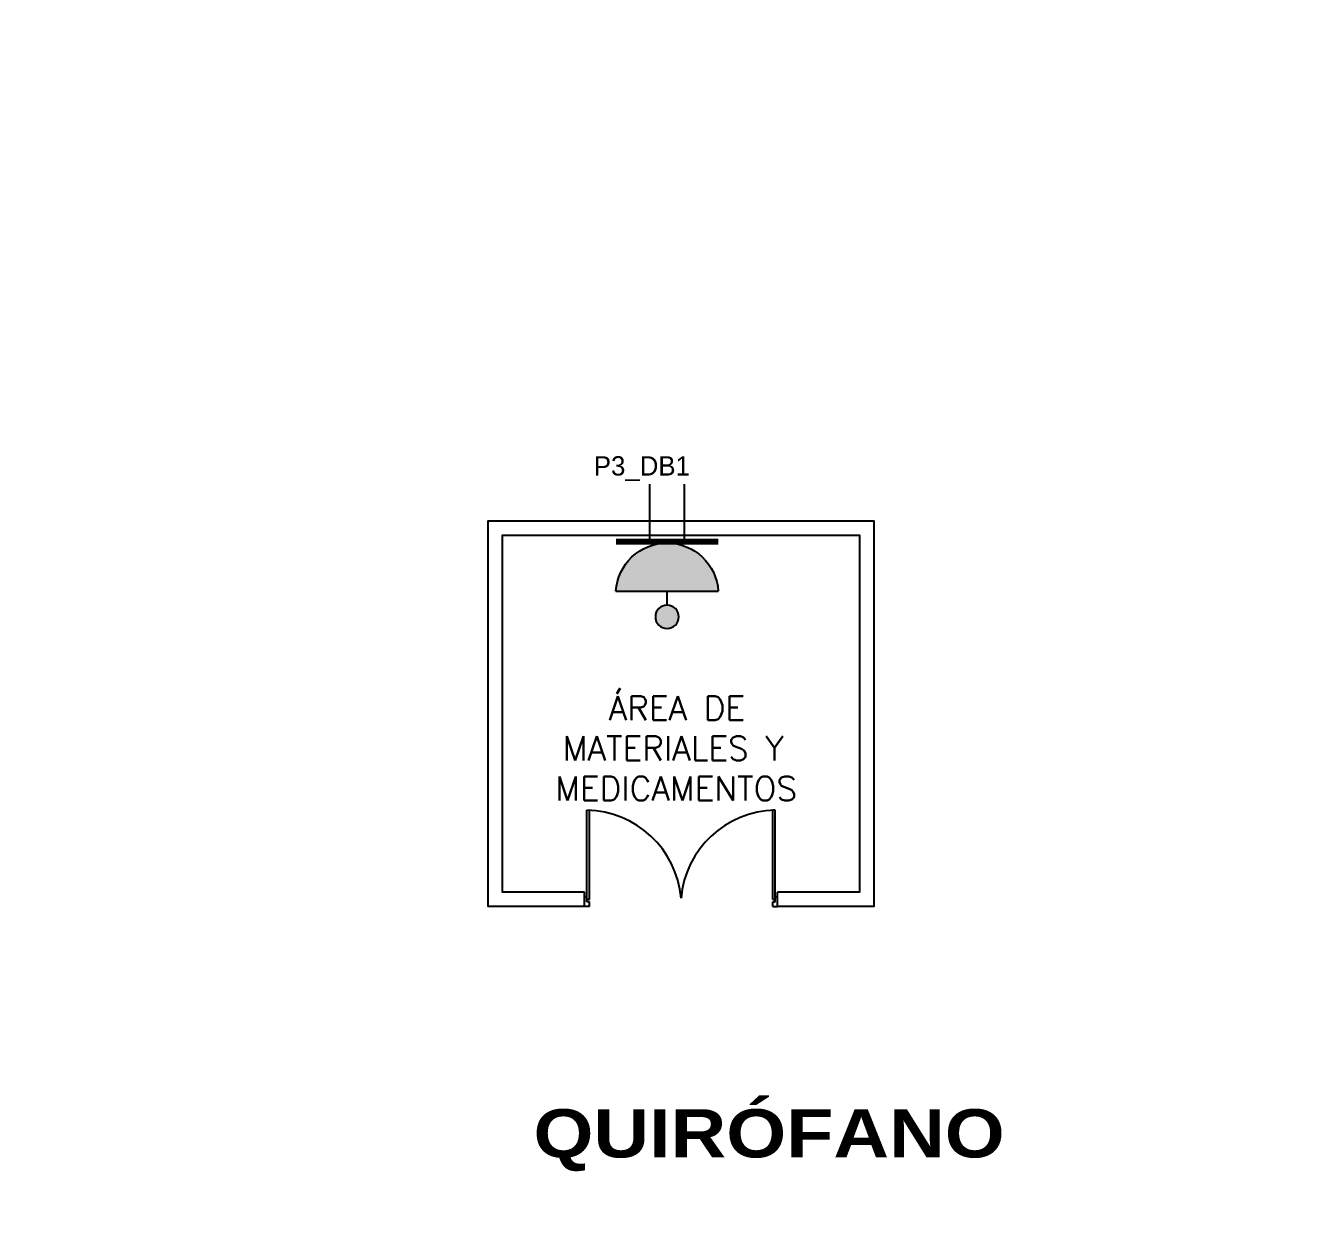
# Model space of a CAD drawing. Header units: metres. Extents: x -39 to 21688, y -24 to 9022.
# Drawn here: x 160.56 to 173.7, y 12.17 to 24.43 of the extents above; entities that cross this region are included whole.
import ezdxf

# ---------------------------------------------------------------- set-up
doc = ezdxf.new("R2010")
doc.units = ezdxf.units.M
doc.header["$MEASUREMENT"] = 0
for name, color, linetype in [('AN-TEXTO', 3, 'Continuous'), ('AR-MUROS', 6, 'Continuous'), ('AR-PUERTAS', 2, 'Continuous'), ('AR-SUELO', 1, 'Continuous'), ('AR-VENTANAS', 2, 'Continuous')]:
    doc.layers.add(name, color=color, linetype=linetype)
doc.styles.add('REGULAR-2.5', font='romans.shx', dxfattribs={"height": 2.5})
doc.styles.add('TITULO-5', font='ariblk.ttf', dxfattribs={"height": 5})

# ---------------------------------------------------------------- blocks, each defined once
blk = doc.blocks.new('111111')
at = {"layer": 'AR-PUERTAS', "linetype": 'Continuous'}
for p, q in [((254.317, 121.561), (254.317, 122.51)), ((254.342, 121.586), (254.342, 122.51)), ((256.267, 122.51), (256.242, 122.51)), ((256.242, 121.586), (256.242, 122.51)), ((256.267, 121.561), (256.267, 122.51)), ((254.292, 121.511), (254.292, 121.611)), ((254.317, 121.611), (254.292, 121.611)), ((256.267, 121.611), (256.292, 121.611)), ((256.292, 121.511), (256.292, 121.611)), ((254.342, 121.511), (254.292, 121.511)), ((254.342, 121.586), (254.317, 121.586)), ((254.342, 121.561), (254.317, 121.561)), ((254.342, 121.511), (254.342, 121.561)), ((256.242, 121.586), (256.267, 121.586)), ((256.242, 121.511), (256.242, 121.561)), ((256.242, 121.561), (256.267, 121.561)), ((256.242, 121.511), (256.292, 121.511))]:
    blk.add_line(p, q, dxfattribs=at)
for centre, start, end in [((254.297, 121.512), 5.0221, 88.847), ((256.287, 121.512), 91.153, 174.9779)]:
    blk.add_arc(centre, 0.999, start, end, dxfattribs=at)
blk = doc.blocks.new('16A twin WP')
at = {"ltscale": 8}
h = blk.add_hatch(color=256, dxfattribs=at)
edge = h.paths.add_edge_path()
edge.add_ellipse((17.39, -0.95), major_axis=(0.17, 17.42), ratio=1, start_angle=273.7089, end_angle=447.4296, ccw=False)
edge.add_line((34.79, 0), (0, 0))
h = blk.add_hatch(color=256, dxfattribs=at)
edge = h.paths.add_edge_path()
edge.add_ellipse((17.39, -8.68), major_axis=(-2.81, 2.81), ratio=1, start_angle=0, end_angle=360)
for p, q in [((11.47, 16.91), (11.47, 36.51)), ((23.31, 16.91), (23.31, 36.51)), ((34.79, 0), (0, 0)), ((17.39, -4.7), (17.39, 0))]:
    blk.add_line(p, q, dxfattribs=at)
at = {"ltscale": 8, "const_width": 2}
blk.add_lwpolyline([(34.79, 16.91), (-0.01, 16.91)], dxfattribs=at)
at = {"ltscale": 8, "extrusion": (0, 0, -1)}
blk.add_ellipse((17.39, -0.95), major_axis=(0.17, 17.42), ratio=1, start_param=-1.525934, end_param=1.506063, dxfattribs=at)
at = {"ltscale": 8}
blk.add_ellipse((17.39, -8.68), major_axis=(-2.81, 2.81), ratio=1, start_param=3.926991, end_param=10.210176, dxfattribs=at)

msp = doc.modelspace()

# ---------------------------------------------------------------- linework, layer by layer
at = {"layer": 'AR-MUROS'}
for points in [[(166.35355, 15.29143), (165.35355, 15.29143), (165.35355, 19.29143), (167.35355, 19.29143), (169.35355, 19.29143), (169.35355, 15.29143), (168.35355, 15.29143)], [(166.35355, 15.44143), (165.50355, 15.44143), (165.50355, 19.14143), (167.35355, 19.14143), (169.20355, 19.14143), (169.20355, 15.44143), (168.35355, 15.44143)], [(166.35355, 15.29143), (166.35355, 15.44143)], [(168.35355, 15.29143), (168.35355, 15.44143)]]:
    msp.add_lwpolyline(points, dxfattribs=at)
at = {"layer": 'AR-PUERTAS'}
msp.add_circle((164.88265, 27.62249), 40.08066, dxfattribs=at)

# ---------------------------------------------------------------- block references
msp.add_blockref('111111', (-87.93865, -106.21968))
at = {"layer": 'AR-SUELO', "xscale": 0.0304565344946113, "yscale": 0.0304565344946113, "zscale": 0.0304565344946113}
msp.add_blockref('16A twin WP', (166.67905, 18.55916), dxfattribs=at)

# ---------------------------------------------------------------- texts
at = {"layer": 'AN-TEXTO', "attachment_point": 1}
for s, width, gutter_width, insert, char_height, style in [('\\pi0.97086;ÁREA DE\\P\\pi0.49467;MATERIALES Y\\P\\pi0.41729;MEDICAMENTOS ', 3.5369651, 1.25, (165.63206, 17.47353), 0.25, 'REGULAR-2.5'), ('{\\W9.9479;  }QUIRÓFANO ', 13.9391766, 2.5, (161.40462, 13.19154), 0.5, 'TITULO-5')]:
    msp.add_mtext_dynamic_manual_height_columns(s, width=width, gutter_width=gutter_width, heights=[0], dxfattribs=dict(at, insert=insert, char_height=char_height, style=style))
at = {"layer": 'AR-VENTANAS', "insert": (166.44919, 19.95915), "char_height": 0.2, "attachment_point": 1}
msp.add_mtext_dynamic_manual_height_columns('P3_DB1', width=3.1262579, gutter_width=1, heights=[0], dxfattribs=at)

doc.saveas('drawing.dxf')
